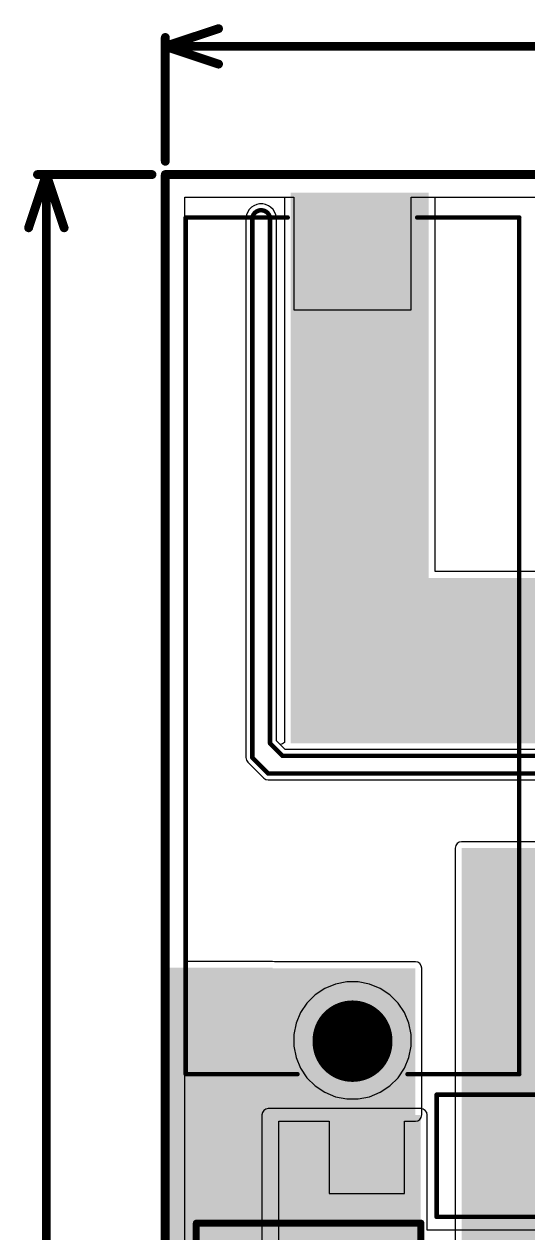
# Model space of a CAD drawing. Header units: millimetres. Extents: x -5 to 123, y 0 to 98.
# Drawn here: x -4.04 to 10.38, y 62.69 to 97.31 of the extents above; entities that cross this region are included whole.
import ezdxf

# ---------------------------------------------------------------- set-up
doc = ezdxf.new("R2010")
doc.units = ezdxf.units.MM
for name, color, linetype in [('BottomLayer', 5, 'Continuous'), ('BottomSolder', 6, 'Continuous'), ('Mechanical1', 6, 'Continuous'), ('Mechanical2', 216, 'Continuous'), ('MultiLayer', 9, 'Continuous'), ('PadHoleLayer', 156, 'Continuous'), ('TopLayer', 1, 'Continuous'), ('TopOverlay', 2, 'Continuous'), ('TopSolder', 216, 'Continuous')]:
    doc.layers.add(name, color=color, linetype=linetype)

# ---------------------------------------------------------------- blocks, each defined once
blk = doc.blocks.new('TH390R_33')
at = {"layer": 'BottomLayer'}
blk.add_hatch(color=5, dxfattribs=at).paths.add_polyline_path([(-7.4, 0.9), (-5.6, 0.9), (-5.6, -0.9), (-7.4, -0.9)])
h = blk.add_hatch(color=5, dxfattribs=at)
edge = h.paths.add_edge_path()
edge.add_arc((6.5, 0), 0.9, 0, 360)
at = {"layer": 'BottomSolder'}
blk.add_hatch(color=6, dxfattribs=at).paths.add_polyline_path([(-7.502, 1.002), (-5.498, 1.002), (-5.498, -1.002), (-7.502, -1.002)])
h = blk.add_hatch(color=6, dxfattribs=at)
edge = h.paths.add_edge_path()
edge.add_arc((6.5, 0), 1.002, 0, 360)
at = {"layer": 'MultiLayer'}
blk.add_hatch(color=9, dxfattribs=at).paths.add_polyline_path([(-7.4, 0.9), (-5.6, 0.9), (-5.6, -0.9), (-7.4, -0.9)])
h = blk.add_hatch(color=9, dxfattribs=at)
edge = h.paths.add_edge_path()
edge.add_arc((6.5, 0), 0.9, 0, 360)
at = {"layer": 'PadHoleLayer'}
h = blk.add_hatch(color=156, dxfattribs=at)
edge = h.paths.add_edge_path()
edge.add_arc((-6.5, 0), 0.46, 0, 360)
h = blk.add_hatch(color=156, dxfattribs=at)
edge = h.paths.add_edge_path()
edge.add_arc((6.5, 0), 0.46, 0, 360)
at = {"layer": 'TopLayer'}
blk.add_hatch(color=1, dxfattribs=at).paths.add_polyline_path([(-7.4, 0.9), (-5.6, 0.9), (-5.6, -0.9), (-7.4, -0.9)])
h = blk.add_hatch(color=1, dxfattribs=at)
edge = h.paths.add_edge_path()
edge.add_arc((6.5, 0), 0.9, 0, 360)
at = {"layer": 'TopSolder'}
blk.add_hatch(color=216, dxfattribs=at).paths.add_polyline_path([(-7.502, 1.002), (-5.498, 1.002), (-5.498, -1.002), (-7.502, -1.002)])
h = blk.add_hatch(color=216, dxfattribs=at)
edge = h.paths.add_edge_path()
edge.add_arc((6.5, 0), 1.002, 0, 360)
at = {"layer": 'TopOverlay', "const_width": 0.127}
for points in [[(-4.5, -1.75), (-4.5, 1.75)], [(-4.5, 1.75), (4.5, 1.75)], [(4.5, -1.75), (4.5, 1.75)], [(-4.5, -1.75), (4.5, -1.75)]]:
    blk.add_lwpolyline(points, dxfattribs=at)
at = {"layer": 'TopOverlay', "const_width": 0.0635}
for points in [[(-4.532, 1.75, 1), (-4.468, 1.75, 1)], [(-4.532, 1.75, 1), (-4.468, 1.75, 1)], [(4.468, 1.75, 1), (4.532, 1.75, 1)], [(4.468, 1.75, 1), (4.532, 1.75, 1)], [(-4.532, -1.75, 1), (-4.468, -1.75, 1)], [(-4.532, -1.75, 1), (-4.468, -1.75, 1)], [(4.468, -1.75, 1), (4.532, -1.75, 1)], [(4.468, -1.75, 1), (4.532, -1.75, 1)]]:
    blk.add_lwpolyline(points, format="xyb", close=True, dxfattribs=at)
blk = doc.blocks.new('0PTF0078P_94')
at = {"layer": 'BottomLayer'}
blk.add_hatch(color=5, dxfattribs=at).paths.add_polyline_path([(-12.8, 1.5), (-9.8, 1.5), (-9.8, -1.5), (-12.8, -1.5)])
h = blk.add_hatch(color=5, dxfattribs=at)
edge = h.paths.add_edge_path()
edge.add_arc((11.3, 0), 1.5, 0, 360)
at = {"layer": 'BottomSolder'}
blk.add_hatch(color=6, dxfattribs=at).paths.add_polyline_path([(-12.902, 1.602), (-9.698, 1.602), (-9.698, -1.602), (-12.902, -1.602)])
h = blk.add_hatch(color=6, dxfattribs=at)
edge = h.paths.add_edge_path()
edge.add_arc((11.3, 0), 1.602, 0, 360)
at = {"layer": 'MultiLayer'}
blk.add_hatch(color=9, dxfattribs=at).paths.add_polyline_path([(-12.8, 1.5), (-9.8, 1.5), (-9.8, -1.5), (-12.8, -1.5)])
h = blk.add_hatch(color=9, dxfattribs=at)
edge = h.paths.add_edge_path()
edge.add_arc((11.3, 0), 1.5, 0, 360)
at = {"layer": 'PadHoleLayer'}
h = blk.add_hatch(color=156, dxfattribs=at)
edge = h.paths.add_edge_path()
edge.add_arc((-11.3, 0), 0.75, 0, 360)
h = blk.add_hatch(color=156, dxfattribs=at)
edge = h.paths.add_edge_path()
edge.add_arc((11.3, 0), 0.75, 0, 360)
at = {"layer": 'TopLayer'}
blk.add_hatch(color=1, dxfattribs=at).paths.add_polyline_path([(-12.8, 1.5), (-9.8, 1.5), (-9.8, -1.5), (-12.8, -1.5)])
h = blk.add_hatch(color=1, dxfattribs=at)
edge = h.paths.add_edge_path()
edge.add_arc((11.3, 0), 1.5, 0, 360)
at = {"layer": 'TopSolder'}
blk.add_hatch(color=216, dxfattribs=at).paths.add_polyline_path([(-12.902, 1.602), (-9.698, 1.602), (-9.698, -1.602), (-12.902, -1.602)])
h = blk.add_hatch(color=216, dxfattribs=at)
edge = h.paths.add_edge_path()
edge.add_arc((11.3, 0), 1.602, 0, 360)
at = {"layer": 'TopOverlay', "const_width": 0.127}
for points in [[(-12.268, 1.854), (-12.268, 4.775)], [(-12.268, 4.775), (12.268, 4.775)], [(12.268, 1.575), (12.268, 4.775)], [(12.268, -4.775), (12.268, -1.575)], [(-12.268, -4.775), (-12.268, -1.854)], [(12.268, -4.775), (-12.268, -4.775)]]:
    blk.add_lwpolyline(points, dxfattribs=at)
at = {"layer": 'TopOverlay', "const_width": 0.0635}
for points in [[(-12.3, 4.775, 1), (-12.236, 4.775, 1)], [(-12.3, 4.775, 1), (-12.236, 4.775, 1)], [(12.236, 4.775, 1), (12.3, 4.775, 1)], [(12.236, 4.775, 1), (12.3, 4.775, 1)], [(-12.3, 1.854, 1), (-12.236, 1.854, 1)], [(12.236, 1.575, 1), (12.3, 1.575, 1)], [(12.236, -1.575, 1), (12.3, -1.575, 1)], [(-12.3, -1.854, 1), (-12.236, -1.854, 1)], [(-12.3, -4.775, 1), (-12.236, -4.775, 1)], [(-12.3, -4.775, 1), (-12.236, -4.775, 1)], [(12.236, -4.775, 1), (12.3, -4.775, 1)], [(12.236, -4.775, 1), (12.3, -4.775, 1)]]:
    blk.add_lwpolyline(points, format="xyb", close=True, dxfattribs=at)
blk = doc.blocks.new('R53BI31005000K_117')
at = {"layer": 'BottomLayer'}
blk.add_hatch(color=5, dxfattribs=at).paths.add_polyline_path([(-8.3, 0.8), (-6.7, 0.8), (-6.7, -0.8), (-8.3, -0.8)])
h = blk.add_hatch(color=5, dxfattribs=at)
edge = h.paths.add_edge_path()
edge.add_arc((7.5, 0), 0.8, 0, 360)
at = {"layer": 'BottomSolder'}
blk.add_hatch(color=6, dxfattribs=at).paths.add_polyline_path([(-8.402, 0.902), (-6.598, 0.902), (-6.598, -0.902), (-8.402, -0.902)])
h = blk.add_hatch(color=6, dxfattribs=at)
edge = h.paths.add_edge_path()
edge.add_arc((7.5, 0), 0.902, 0, 360)
at = {"layer": 'MultiLayer'}
blk.add_hatch(color=9, dxfattribs=at).paths.add_polyline_path([(-8.3, 0.8), (-6.7, 0.8), (-6.7, -0.8), (-8.3, -0.8)])
h = blk.add_hatch(color=9, dxfattribs=at)
edge = h.paths.add_edge_path()
edge.add_arc((7.5, 0), 0.8, 0, 360)
at = {"layer": 'PadHoleLayer'}
h = blk.add_hatch(color=156, dxfattribs=at)
edge = h.paths.add_edge_path()
edge.add_arc((-7.5, 0), 0.4, 0, 360)
h = blk.add_hatch(color=156, dxfattribs=at)
edge = h.paths.add_edge_path()
edge.add_arc((7.5, 0), 0.4, 0, 360)
at = {"layer": 'TopLayer'}
blk.add_hatch(color=1, dxfattribs=at).paths.add_polyline_path([(-8.3, 0.8), (-6.7, 0.8), (-6.7, -0.8), (-8.3, -0.8)])
h = blk.add_hatch(color=1, dxfattribs=at)
edge = h.paths.add_edge_path()
edge.add_arc((7.5, 0), 0.8, 0, 360)
at = {"layer": 'TopSolder'}
blk.add_hatch(color=216, dxfattribs=at).paths.add_polyline_path([(-8.402, 0.902), (-6.598, 0.902), (-6.598, -0.902), (-8.402, -0.902)])
h = blk.add_hatch(color=216, dxfattribs=at)
edge = h.paths.add_edge_path()
edge.add_arc((7.5, 0), 0.902, 0, 360)
at = {"layer": 'TopOverlay', "const_width": 0.2}
for points in [[(-9.254, 3.175), (-9.254, -3.254)], [(-9.254, 3.175), (9.271, 3.175)], [(9.271, 3.175), (9.271, -3.254)], [(-9.254, -3.254), (9.271, -3.254)]]:
    blk.add_lwpolyline(points, dxfattribs=at)
at = {"layer": 'TopOverlay', "const_width": 0.1}
for points in [[(-9.304, 3.175, 1), (-9.204, 3.175, 1)], [(-9.304, 3.175, 1), (-9.204, 3.175, 1)], [(9.221, 3.175, 1), (9.321, 3.175, 1)], [(9.221, 3.175, 1), (9.321, 3.175, 1)], [(-9.304, -3.254, 1), (-9.204, -3.254, 1)], [(-9.304, -3.254, 1), (-9.204, -3.254, 1)], [(9.221, -3.254, 1), (9.321, -3.254, 1)], [(9.221, -3.254, 1), (9.321, -3.254, 1)]]:
    blk.add_lwpolyline(points, format="xyb", close=True, dxfattribs=at)

msp = doc.modelspace()

# ---------------------------------------------------------------- hatches: boundary and pattern name
at = {"layer": 'BottomLayer'}
for points in [[(19.595, 73.711), (8.484, 73.711), (8.484, 68.758), (19.595, 68.758)], [(8.484, 73.66), (8.484, 53.594), (12.497, 53.594), (12.497, 73.66)], [(0.127, 70.282), (0.127, 26.605), (3.073, 26.605), (3.073, 70.282)], [(0.254, 70.27), (0.254, 66.065), (7.163, 66.065), (7.163, 70.27)]]:
    msp.add_hatch(color=5, dxfattribs=at).paths.add_polyline_path(points)
at = {"layer": 'TopLayer'}
for points in [[(3.593, 79.172), (7.544, 79.172), (7.544, 92.481), (3.593, 92.481)], [(13.36, 76.708), (13.36, 81.446), (3.593, 81.446), (3.593, 76.708)], [(2.946, 58.852), (7.315, 58.852), (7.315, 66.065), (2.946, 66.065)]]:
    msp.add_hatch(color=1, dxfattribs=at).paths.add_polyline_path(points)

# ---------------------------------------------------------------- linework, layer by layer
at = {"layer": 'BottomLayer'}
for p, q in [((0.559, 70.463), (0.559, 92.354)), ((0.559, 92.354), (3.682, 92.354)), ((2.532, 92.107), (2.473, 92.067)), ((2.625, 92.145), (2.532, 92.107)), ((2.694, 92.159), (2.625, 92.145)), ((2.795, 92.159), (2.694, 92.159)), ((2.865, 92.145), (2.795, 92.159)), ((2.958, 92.107), (2.865, 92.145)), ((3.017, 92.067), (2.958, 92.107)), ((2.958, 92.107), (2.958, 92.107)), ((3.682, 92.354), (3.682, 89.124)), ((7.037, 89.124), (7.037, 92.354)), ((7.037, 92.354), (89.119, 92.354)), ((2.323, 91.844), (2.31, 91.774)), ((2.31, 91.774), (2.31, 91.724)), ((2.362, 91.937), (2.323, 91.844)), ((2.401, 91.996), (2.362, 91.937)), ((2.473, 92.067), (2.401, 91.996)), ((3.088, 91.996), (3.017, 92.067)), ((3.128, 91.937), (3.088, 91.996)), ((3.166, 91.844), (3.128, 91.937)), ((3.18, 91.774), (3.166, 91.844)), ((3.18, 91.724), (3.18, 91.774)), ((2.31, 91.724), (2.31, 76.3)), ((3.18, 76.781), (3.18, 91.724)), ((3.682, 89.124), (7.037, 89.124)), ((3.428, 76.534), (3.18, 76.781)), ((13.894, 76.534), (3.428, 76.534)), ((2.31, 76.3), (2.323, 76.231)), ((2.323, 76.231), (2.363, 76.172)), ((2.363, 76.172), (2.818, 75.716)), ((2.818, 75.716), (2.877, 75.677)), ((2.877, 75.677), (2.946, 75.663)), ((2.946, 75.663), (13.894, 75.663)), ((8.316, 73.78), (8.302, 73.711)), ((8.355, 73.839), (8.316, 73.78)), ((8.414, 73.878), (8.355, 73.839)), ((8.484, 73.892), (8.414, 73.878)), ((15.618, 73.892), (8.484, 73.892)), ((8.302, 73.711), (8.302, 68.758)), ((3.073, 70.463), (0.559, 70.463)), ((3.131, 70.452), (3.073, 70.463)), ((7.163, 70.452), (3.131, 70.452)), ((7.232, 70.438), (7.163, 70.452)), ((7.291, 70.399), (7.232, 70.438)), ((7.33, 70.34), (7.291, 70.399)), ((7.344, 70.27), (7.33, 70.34)), ((7.344, 66.065), (7.344, 70.27)), ((8.302, 68.758), (8.302, 53.594)), ((3.255, 61.949), (3.255, 65.884)), ((3.255, 65.884), (4.69, 65.884)), ((4.69, 65.884), (4.69, 63.819)), ((6.846, 63.819), (6.846, 65.884)), ((6.846, 65.884), (7.163, 65.884)), ((7.163, 65.884), (7.232, 65.898)), ((7.232, 65.898), (7.291, 65.937)), ((7.291, 65.937), (7.33, 65.996)), ((7.33, 65.996), (7.344, 66.065)), ((4.69, 63.819), (6.846, 63.819))]:
    msp.add_line(p, q, dxfattribs=at)
at = {"layer": 'BottomLayer', "const_width": 2.286}
msp.add_lwpolyline([(5.359, 68.156), (5.359, 68.202)], dxfattribs=at)
at = {"layer": 'BottomLayer', "const_width": 1.143}
for points in [[(4.788, 68.202, 1), (5.931, 68.202, 1)], [(4.788, 68.156, 1), (5.931, 68.156, 1)]]:
    msp.add_lwpolyline(points, format="xyb", close=True, dxfattribs=at)
at = {"layer": 'Mechanical1', "const_width": 0.254}
for points in [[(0, 96.672), (1.524, 97.18)], [(0, 93.381), (0, 96.926)], [(0, 96.672), (1.524, 96.164)], [(0, 96.672), (48.203, 96.672)], [(-3.912, 91.476), (-3.404, 93)], [(-3.658, 93), (-0.381, 93)], [(-3.404, 93), (-2.896, 91.476)], [(-3.404, 57.926), (-3.404, 93)]]:
    msp.add_lwpolyline(points, dxfattribs=at)
at = {"layer": 'Mechanical1', "const_width": 0.127}
for points in [[(1.461, 97.18, 1), (1.588, 97.18, 1)], [(-0.063, 96.926, 1), (0.064, 96.926, 1)], [(-0.063, 96.672, 1), (0.064, 96.672, 1)], [(-0.063, 96.672, 1), (0.064, 96.672, 1)], [(-0.063, 96.672, 1), (0.064, 96.672, 1)], [(1.461, 96.164, 1), (1.588, 96.164, 1)], [(-0.063, 93.381, 1), (0.064, 93.381, 1)], [(-3.721, 93, 1), (-3.594, 93, 1)], [(-3.467, 93, 1), (-3.34, 93, 1)], [(-3.467, 93, 1), (-3.34, 93, 1)], [(-3.467, 93, 1), (-3.34, 93, 1)], [(-0.444, 93, 1), (-0.317, 93, 1)], [(-3.975, 91.476, 1), (-3.848, 91.476, 1)], [(-2.959, 91.476, 1), (-2.832, 91.476, 1)]]:
    msp.add_lwpolyline(points, format="xyb", close=True, dxfattribs=at)
at = {"layer": 'Mechanical2'}
for points, const_width in [([(0, 93), (123, 93)], 0.254), ([(0, 0), (0, 93)], 0.254), ([(2.491, 85.626), (2.491, 91.77)], 0.127), ([(2.999, 85.322), (2.999, 91.724)], 0.127), ([(2.491, 76.3), (2.491, 85.626)], 0.127), ([(2.999, 76.706), (2.999, 85.31)], 0.127), ([(2.999, 76.706), (3.353, 76.352)], 0.127), ([(2.491, 76.3), (2.946, 75.844)], 0.127), ([(3.353, 76.352), (13.843, 76.352)], 0.127), ([(2.946, 75.844), (13.843, 75.844)], 0.127)]:
    msp.add_lwpolyline(points, dxfattribs=dict(at, const_width=const_width))
for points, const_width in [([(-0.063, 93, 1), (0.064, 93, 1)], 0.127), ([(-0.063, 93, 1), (0.064, 93, 1)], 0.127), ([(2.459, 91.77, 1), (2.523, 91.77, 1)], 0.0635), ([(2.459, 91.724, 1), (2.523, 91.724, 1)], 0.0635), ([(2.713, 91.978, 1), (2.777, 91.978, 1)], 0.0635), ([(2.713, 91.978, 1), (2.777, 91.978, 1)], 0.0635), ([(2.967, 91.724, 1), (3.031, 91.724, 1)], 0.0635), ([(2.967, 91.724, 1), (3.031, 91.724, 1)], 0.0635), ([(2.459, 85.626, 1), (2.523, 85.626, 1)], 0.0635), ([(2.459, 85.626, 1), (2.523, 85.626, 1)], 0.0635), ([(2.967, 85.322, 1), (3.031, 85.322, 1)], 0.0635), ([(2.967, 85.31, 1), (3.031, 85.31, 1)], 0.0635), ([(2.967, 76.706, 1), (3.031, 76.706, 1)], 0.0635), ([(2.967, 76.706, 1), (3.031, 76.706, 1)], 0.0635), ([(2.459, 76.3, 1), (2.523, 76.3, 1)], 0.0635), ([(2.459, 76.3, 1), (2.523, 76.3, 1)], 0.0635), ([(3.321, 76.352, 1), (3.385, 76.352, 1)], 0.0635), ([(3.321, 76.352, 1), (3.385, 76.352, 1)], 0.0635), ([(2.915, 75.844, 1), (2.978, 75.844, 1)], 0.0635), ([(2.915, 75.844, 1), (2.978, 75.844, 1)], 0.0635)]:
    msp.add_lwpolyline(points, format="xyb", close=True, dxfattribs=dict(at, const_width=const_width))
at = {"layer": 'Mechanical2', "const_width": 0.127}
for points in [[(2.491, 91.724, -0.414214), (2.745, 91.978)], [(2.745, 91.978, -0.414214), (2.999, 91.724)]]:
    msp.add_lwpolyline(points, format="xyb", dxfattribs=at)
at = {"layer": 'MultiLayer'}
for p, q in [((2.491, 91.774), (2.529, 91.868)), ((2.491, 91.724), (2.491, 91.774)), ((2.529, 91.868), (2.601, 91.939)), ((2.601, 91.939), (2.694, 91.978)), ((2.694, 91.978), (2.745, 91.978)), ((2.745, 91.978), (2.795, 91.978)), ((2.795, 91.978), (2.889, 91.939)), ((2.889, 91.939), (2.96, 91.868)), ((2.96, 91.868), (2.999, 91.774)), ((2.999, 91.774), (2.999, 91.724)), ((2.491, 76.3), (2.491, 91.724)), ((2.999, 91.724), (2.999, 91.724)), ((2.999, 91.724), (2.999, 76.706)), ((2.999, 76.706), (3.353, 76.352)), ((2.946, 75.844), (2.491, 76.3)), ((3.353, 76.352), (13.843, 76.352)), ((13.843, 75.844), (2.946, 75.844))]:
    msp.add_line(p, q, dxfattribs=at)
at = {"layer": 'TopLayer'}
for p, q in [((0.559, 0.508), (0.559, 92.354)), ((0.559, 92.354), (3.412, 92.354)), ((2.532, 92.107), (2.473, 92.067)), ((2.625, 92.145), (2.532, 92.107)), ((2.694, 92.159), (2.625, 92.145)), ((2.795, 92.159), (2.694, 92.159)), ((2.865, 92.145), (2.795, 92.159)), ((2.958, 92.107), (2.865, 92.145)), ((3.017, 92.067), (2.958, 92.107)), ((2.958, 92.107), (2.958, 92.107)), ((3.412, 92.354), (3.412, 81.446)), ((7.725, 81.628), (7.725, 92.354)), ((7.725, 92.354), (89.119, 92.354)), ((2.323, 91.844), (2.31, 91.774)), ((2.31, 91.774), (2.31, 91.724)), ((2.362, 91.937), (2.323, 91.844)), ((2.401, 91.996), (2.362, 91.937)), ((2.473, 92.067), (2.401, 91.996)), ((3.088, 91.996), (3.017, 92.067)), ((3.128, 91.937), (3.088, 91.996)), ((3.166, 91.844), (3.128, 91.937)), ((3.18, 91.774), (3.166, 91.844)), ((3.18, 91.724), (3.18, 91.774)), ((2.31, 91.724), (2.31, 76.3)), ((3.18, 76.781), (3.18, 91.724)), ((3.412, 81.446), (3.412, 79.172)), ((13.36, 81.628), (7.725, 81.628)), ((3.412, 79.172), (3.412, 76.73)), ((3.289, 76.672), (3.18, 76.781)), ((3.36, 76.693), (3.289, 76.672)), ((3.412, 76.73), (3.36, 76.693)), ((2.31, 76.3), (2.323, 76.231)), ((2.323, 76.231), (2.363, 76.172)), ((2.363, 76.172), (2.818, 75.716)), ((2.818, 75.716), (2.877, 75.677)), ((2.877, 75.677), (2.946, 75.663)), ((2.946, 75.663), (13.894, 75.663)), ((4.565, 69.689), (4.29, 69.505)), ((4.87, 69.815), (4.565, 69.689)), ((5.194, 69.88), (4.87, 69.815)), ((5.525, 69.88), (5.194, 69.88)), ((5.849, 69.815), (5.525, 69.88)), ((6.154, 69.689), (5.849, 69.815)), ((6.429, 69.505), (6.154, 69.689)), ((4.056, 69.272), (3.873, 68.997)), ((4.29, 69.505), (4.056, 69.272)), ((6.663, 69.272), (6.429, 69.505)), ((6.846, 68.997), (6.663, 69.272)), ((3.873, 68.997), (3.746, 68.691)), ((6.973, 68.691), (6.846, 68.997)), ((3.746, 68.691), (3.682, 68.367)), ((7.037, 68.367), (6.973, 68.691)), ((3.682, 68.367), (3.682, 68.037)), ((7.037, 68.037), (7.037, 68.367)), ((3.682, 68.037), (3.746, 67.713)), ((6.973, 67.713), (7.037, 68.037)), ((3.746, 67.713), (3.873, 67.407)), ((6.846, 67.407), (6.973, 67.713)), ((3.873, 67.407), (4.056, 67.132)), ((6.663, 67.132), (6.846, 67.407)), ((4.056, 67.132), (4.29, 66.899)), ((4.29, 66.899), (4.565, 66.715)), ((6.154, 66.715), (6.429, 66.899)), ((6.429, 66.899), (6.663, 67.132)), ((4.565, 66.715), (4.87, 66.589)), ((4.87, 66.589), (5.194, 66.524)), ((5.194, 66.524), (5.525, 66.524)), ((5.525, 66.524), (5.849, 66.589)), ((5.849, 66.589), (6.154, 66.715)), ((2.779, 66.135), (2.765, 66.065)), ((2.818, 66.194), (2.779, 66.135)), ((2.877, 66.233), (2.818, 66.194)), ((2.946, 66.247), (2.877, 66.233)), ((7.315, 66.247), (2.946, 66.247)), ((7.385, 66.233), (7.315, 66.247)), ((7.443, 66.194), (7.385, 66.233)), ((7.483, 66.135), (7.443, 66.194)), ((7.496, 66.065), (7.483, 66.135)), ((2.765, 66.065), (2.765, 58.852)), ((7.496, 62.767), (7.496, 66.065)), ((17.704, 62.767), (7.496, 62.767))]:
    msp.add_line(p, q, dxfattribs=at)

# ---------------------------------------------------------------- block references
for name, p, rotation in [('0PTF0078P_94', (5.359, 79.502), 270), ('R53BI31005000K_117', (4.064, 53.696), 90)]:
    msp.add_blockref(name, p, dxfattribs=dict(rotation=rotation))
msp.add_blockref('TH390R_33', (12.268, 64.897))

doc.saveas('drawing.dxf')
